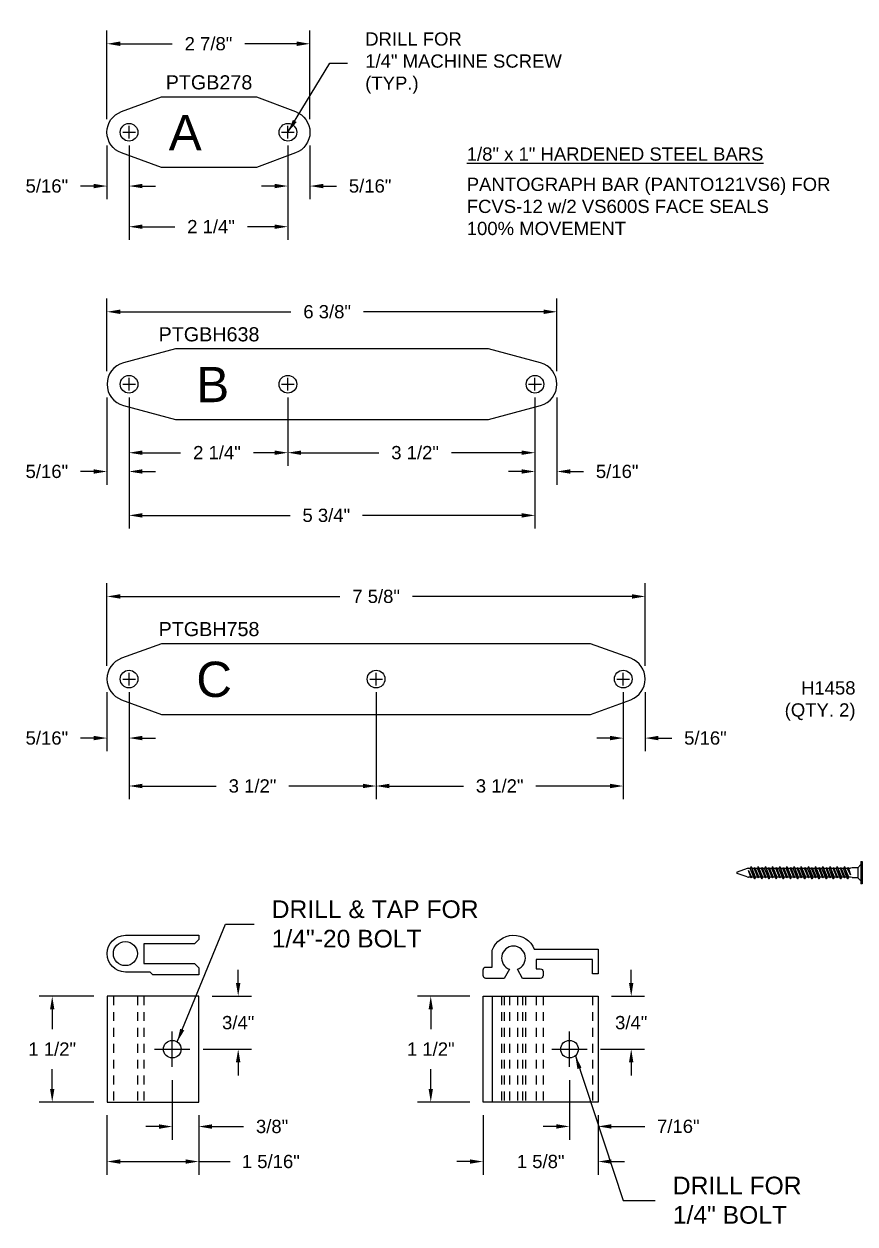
# Model space of a CAD drawing. Header units: inches. Extents: x 1.6 to 29.2, y -12.1 to 19.9.
# Drawn here: x 1.56 to 13.33, y 2.15 to 19.15 of the extents above; entities that cross this region are included whole.
import ezdxf

# ---------------------------------------------------------------- set-up
doc = ezdxf.new("R2010")
doc.units = ezdxf.units.IN
doc.header["$MEASUREMENT"] = 0
doc.linetypes.add('HIDDEN', pattern=[0.375, 0.25, -0.125])
for name, color, linetype in [('Anchors', 4, 'Continuous'), ('Conditions', 1, 'Continuous'), ('Dimensions', 3, 'Continuous'), ('Metals', 7, 'Continuous'), ('Text', 2, 'Continuous')]:
    doc.layers.add(name, color=color, linetype=linetype)
doc.styles.add('Arial', font='arial.ttf')
doc.dimstyles.new('Arial', dxfattribs={"dimtxt": 0.1875, "dimasz": 0.1875, "dimexe": 0.1875, "dimexo": 0.1875, "dimgap": 0.1875, "dimtad": 0, "dimtih": 1, "dimtoh": 1, "dimdec": 4, "dimzin": 0, "dimdsep": 46, "dimlunit": 4, "dimtxsty": 'Arial', "dimcen": 0.1875, "dimadec": 0, "dimazin": 0, "dimtfac": 1, "dimtdec": 4, "dimtofl": 0, "dimtmove": 0, "dimatfit": 3, "dimfxl": 0, "dimfrac": 2, "dimtolj": 1, "dimtzin": 0, "dimarcsym": 0})

# ---------------------------------------------------------------- blocks, each defined once
blk = doc.blocks.new('C')
blk.add_lwpolyline([(38.462, 44.18, 0.700208), (38.462, 44.767), (37.894, 44.973), (31.816, 44.973), (31.248, 44.767, 0.700208), (31.248, 44.18), (31.816, 43.973), (37.894, 43.973)], format="xyb", close=True)
for centre in [(31.355, 44.473), (34.855, 44.473), (38.356, 44.473)]:
    blk.add_circle(centre, 0.125)
at = {"layer": 'Conditions'}
for p, q in [((31.355, 44.383), (31.355, 44.563)), ((34.855, 44.383), (34.855, 44.563)), ((38.356, 44.383), (38.356, 44.563)), ((31.265, 44.473), (31.445, 44.473)), ((34.765, 44.473), (34.945, 44.473)), ((38.266, 44.473), (38.446, 44.473))]:
    blk.add_line(p, q, dxfattribs=at)
at = {"layer": 'Text', "insert": (32.308, 44.719), "char_height": 0.5, "attachment_point": 1, "style": 'Arial'}
blk.add_mtext('C', dxfattribs=at)
blk = doc.blocks.new('B')
blk.add_lwpolyline([(31.274, 47.741), (32.015, 47.542), (36.445, 47.542), (37.186, 47.741, 0.767327), (37.186, 48.343), (36.445, 48.542), (32.015, 48.542), (31.274, 48.343, 0.767327)], format="xyb", close=True)
for centre in [(31.355, 48.042), (33.605, 48.042), (37.106, 48.042)]:
    blk.add_circle(centre, 0.125)
at = {"layer": 'Conditions'}
for p, q in [((31.355, 47.952), (31.355, 48.132)), ((33.605, 47.952), (33.605, 48.132)), ((37.106, 47.952), (37.106, 48.132)), ((31.265, 48.042), (31.445, 48.042)), ((33.515, 48.042), (33.695, 48.042)), ((37.016, 48.042), (37.196, 48.042))]:
    blk.add_line(p, q, dxfattribs=at)
at = {"layer": 'Text', "insert": (32.308, 48.288), "char_height": 0.5, "attachment_point": 1, "style": 'Arial'}
blk.add_mtext('B', dxfattribs=at)
blk = doc.blocks.new('*D13')
at = {"layer": 'Defpoints', "color": 0}
for p in [(10.358, 11.041), (2.733, 9.872), (10.358, 9.872)]:
    blk.add_point(p, dxfattribs=at)
at = {"layer": 'Dimensions', "color": 0, "lineweight": -2}
for p, q in [((2.733, 10.059), (2.733, 11.229)), ((10.358, 10.059), (10.358, 11.229)), ((2.921, 11.041), (6.033, 11.041)), ((10.171, 11.041), (7.059, 11.041))]:
    blk.add_line(p, q, dxfattribs=at)
at = {"layer": 'Dimensions', "color": 0}
for points in [[(2.921, 11.073), (2.921, 11.01), (2.733, 11.041)], [(10.171, 11.073), (10.171, 11.01), (10.358, 11.041)]]:
    blk.add_solid(points, dxfattribs=at)
at = {"layer": 'Dimensions', "color": 0, "insert": (6.546, 11.041), "char_height": 0.1875, "attachment_point": 5, "style": 'Arial'}
blk.add_mtext('\\A1;7 5/8"', dxfattribs=at)
blk = doc.blocks.new('*D14')
at = {"layer": 'Defpoints', "color": 0}
for p in [(6.545, 9.872), (10.046, 9.872), (10.046, 8.356)]:
    blk.add_point(p, dxfattribs=at)
at = {"layer": 'Dimensions', "color": 0, "lineweight": -2}
for p, q in [((6.545, 9.684), (6.545, 8.169)), ((10.046, 9.684), (10.046, 8.169)), ((6.733, 8.356), (7.782, 8.356)), ((9.859, 8.356), (8.809, 8.356))]:
    blk.add_line(p, q, dxfattribs=at)
at = {"layer": 'Dimensions', "color": 0}
for points in [[(6.733, 8.388), (6.733, 8.325), (6.545, 8.356)], [(9.859, 8.388), (9.859, 8.325), (10.046, 8.356)]]:
    blk.add_solid(points, dxfattribs=at)
at = {"layer": 'Dimensions', "color": 0, "insert": (8.296, 8.356), "char_height": 0.1875, "attachment_point": 5, "style": 'Arial'}
blk.add_mtext('\\A1;3 1/2"', dxfattribs=at)
blk = doc.blocks.new('*D15')
at = {"layer": 'Defpoints', "color": 0}
for p in [(8.796, 14.047), (9.108, 14.047), (9.108, 12.811)]:
    blk.add_point(p, dxfattribs=at)
at = {"layer": 'Dimensions', "color": 0, "lineweight": -2}
for p, q in [((8.796, 13.859), (8.796, 12.623)), ((9.108, 13.859), (9.108, 12.623)), ((8.609, 12.811), (8.421, 12.811)), ((9.296, 12.811), (9.483, 12.811))]:
    blk.add_line(p, q, dxfattribs=at)
at = {"layer": 'Dimensions', "color": 0}
for points in [[(8.609, 12.842), (8.609, 12.78), (8.796, 12.811)], [(9.296, 12.842), (9.296, 12.78), (9.108, 12.811)]]:
    blk.add_solid(points, dxfattribs=at)
at = {"layer": 'Dimensions', "color": 0, "insert": (9.961, 12.811), "char_height": 0.1875, "attachment_point": 5, "style": 'Arial'}
blk.add_mtext('\\A1;5/16"', dxfattribs=at)
blk = doc.blocks.new('*D16')
at = {"layer": 'Defpoints', "color": 0}
for p in [(9.108, 15.073), (2.733, 14.047), (9.108, 14.047)]:
    blk.add_point(p, dxfattribs=at)
at = {"layer": 'Dimensions', "color": 0, "lineweight": -2}
for p, q in [((2.733, 14.234), (2.733, 15.261)), ((9.108, 14.234), (9.108, 15.261)), ((2.921, 15.073), (5.338, 15.073)), ((8.921, 15.073), (6.366, 15.073))]:
    blk.add_line(p, q, dxfattribs=at)
at = {"layer": 'Dimensions', "color": 0}
for points in [[(2.921, 15.104), (2.921, 15.042), (2.733, 15.073)], [(8.921, 15.104), (8.921, 15.042), (9.108, 15.073)]]:
    blk.add_solid(points, dxfattribs=at)
at = {"layer": 'Dimensions', "color": 0, "insert": (5.852, 15.073), "char_height": 0.1875, "attachment_point": 5, "style": 'Arial'}
blk.add_mtext('\\A1;6 3/8"', dxfattribs=at)
blk = doc.blocks.new('*D17')
at = {"layer": 'Defpoints', "color": 0}
for p in [(2.733, 9.872), (3.045, 9.872), (2.733, 9.035)]:
    blk.add_point(p, dxfattribs=at)
at = {"layer": 'Dimensions', "color": 0, "lineweight": -2}
for p, q in [((2.733, 9.684), (2.733, 8.848)), ((3.045, 9.684), (3.045, 8.848)), ((2.546, 9.035), (2.358, 9.035)), ((3.233, 9.035), (3.42, 9.035))]:
    blk.add_line(p, q, dxfattribs=at)
at = {"layer": 'Dimensions', "color": 0}
for points in [[(2.546, 9.067), (2.546, 9.004), (2.733, 9.035)], [(3.233, 9.067), (3.233, 9.004), (3.045, 9.035)]]:
    blk.add_solid(points, dxfattribs=at)
at = {"layer": 'Dimensions', "color": 0, "insert": (1.881, 9.035), "char_height": 0.1875, "attachment_point": 5, "style": 'Arial'}
blk.add_mtext('\\A1;5/16"', dxfattribs=at)
blk = doc.blocks.new('*D18')
at = {"layer": 'Defpoints', "color": 0}
for p in [(2.733, 14.047), (3.045, 14.047), (2.733, 12.811)]:
    blk.add_point(p, dxfattribs=at)
at = {"layer": 'Dimensions', "color": 0, "lineweight": -2}
for p, q in [((2.733, 13.859), (2.733, 12.623)), ((3.045, 13.859), (3.045, 12.623)), ((2.546, 12.811), (2.358, 12.811)), ((3.233, 12.811), (3.42, 12.811))]:
    blk.add_line(p, q, dxfattribs=at)
at = {"layer": 'Dimensions', "color": 0}
for points in [[(2.546, 12.842), (2.546, 12.78), (2.733, 12.811)], [(3.233, 12.842), (3.233, 12.78), (3.045, 12.811)]]:
    blk.add_solid(points, dxfattribs=at)
at = {"layer": 'Dimensions', "color": 0, "insert": (1.881, 12.811), "char_height": 0.1875, "attachment_point": 5, "style": 'Arial'}
blk.add_mtext('\\A1;5/16"', dxfattribs=at)
blk = doc.blocks.new('*D19')
at = {"layer": 'Defpoints', "color": 0}
for p in [(3.045, 9.872), (6.545, 9.872), (6.545, 8.356)]:
    blk.add_point(p, dxfattribs=at)
at = {"layer": 'Dimensions', "color": 0, "lineweight": -2}
for p, q in [((3.045, 9.684), (3.045, 8.169)), ((6.545, 9.684), (6.545, 8.169)), ((3.233, 8.356), (4.282, 8.356)), ((6.358, 8.356), (5.309, 8.356))]:
    blk.add_line(p, q, dxfattribs=at)
at = {"layer": 'Dimensions', "color": 0}
for points in [[(3.233, 8.388), (3.233, 8.325), (3.045, 8.356)], [(6.358, 8.388), (6.358, 8.325), (6.545, 8.356)]]:
    blk.add_solid(points, dxfattribs=at)
at = {"layer": 'Dimensions', "color": 0, "insert": (4.795, 8.356), "char_height": 0.1875, "attachment_point": 5, "style": 'Arial'}
blk.add_mtext('\\A1;3 1/2"', dxfattribs=at)
blk = doc.blocks.new('*D20')
at = {"layer": 'Defpoints', "color": 0}
for p in [(5.295, 14.047), (8.796, 14.047), (8.796, 13.077)]:
    blk.add_point(p, dxfattribs=at)
at = {"layer": 'Dimensions', "color": 0, "lineweight": -2}
for p, q in [((5.295, 13.859), (5.295, 12.89)), ((8.796, 13.859), (8.796, 12.89)), ((5.483, 13.077), (6.584, 13.077)), ((8.609, 13.077), (7.612, 13.077))]:
    blk.add_line(p, q, dxfattribs=at)
at = {"layer": 'Dimensions', "color": 0}
for points in [[(5.483, 13.108), (5.483, 13.046), (5.295, 13.077)], [(8.609, 13.108), (8.609, 13.046), (8.796, 13.077)]]:
    blk.add_solid(points, dxfattribs=at)
at = {"layer": 'Dimensions', "color": 0, "insert": (7.098, 13.077), "char_height": 0.1875, "attachment_point": 5, "style": 'Arial'}
blk.add_mtext('\\A1;3 1/2"', dxfattribs=at)
blk = doc.blocks.new('*D21')
at = {"layer": 'Defpoints', "color": 0}
for p in [(3.045, 14.047), (8.796, 14.047), (8.796, 12.189)]:
    blk.add_point(p, dxfattribs=at)
at = {"layer": 'Dimensions', "color": 0, "lineweight": -2}
for p, q in [((3.045, 13.859), (3.045, 12.002)), ((8.796, 13.859), (8.796, 12.002)), ((3.233, 12.189), (5.327, 12.189)), ((8.609, 12.189), (6.354, 12.189))]:
    blk.add_line(p, q, dxfattribs=at)
at = {"layer": 'Dimensions', "color": 0}
for points in [[(3.233, 12.221), (3.233, 12.158), (3.045, 12.189)], [(8.609, 12.221), (8.609, 12.158), (8.796, 12.189)]]:
    blk.add_solid(points, dxfattribs=at)
at = {"layer": 'Dimensions', "color": 0, "insert": (5.84, 12.189), "char_height": 0.1875, "attachment_point": 5, "style": 'Arial'}
blk.add_mtext('\\A1;5 3/4"', dxfattribs=at)
blk = doc.blocks.new('*D22')
at = {"layer": 'Defpoints', "color": 0}
for p in [(3.045, 14.047), (5.295, 14.047), (5.295, 13.077)]:
    blk.add_point(p, dxfattribs=at)
at = {"layer": 'Dimensions', "color": 0, "lineweight": -2}
for p, q in [((3.045, 13.859), (3.045, 12.89)), ((5.295, 13.859), (5.295, 12.89)), ((3.233, 13.077), (3.776, 13.077)), ((5.108, 13.077), (4.807, 13.077))]:
    blk.add_line(p, q, dxfattribs=at)
at = {"layer": 'Dimensions', "color": 0}
for points in [[(3.233, 13.108), (3.233, 13.046), (3.045, 13.077)], [(5.108, 13.108), (5.108, 13.046), (5.295, 13.077)]]:
    blk.add_solid(points, dxfattribs=at)
at = {"layer": 'Dimensions', "color": 0, "insert": (4.291, 13.077), "char_height": 0.1875, "attachment_point": 5, "style": 'Arial'}
blk.add_mtext('\\A1;2 1/4"', dxfattribs=at)
blk = doc.blocks.new('*D23')
at = {"layer": 'Defpoints', "color": 0}
for p in [(2.733, 17.616), (3.045, 17.616), (2.733, 16.854)]:
    blk.add_point(p, dxfattribs=at)
at = {"layer": 'Dimensions', "color": 0, "lineweight": -2}
for p, q in [((2.733, 17.428), (2.733, 16.666)), ((3.045, 17.428), (3.045, 16.666)), ((2.546, 16.854), (2.358, 16.854)), ((3.233, 16.854), (3.42, 16.854))]:
    blk.add_line(p, q, dxfattribs=at)
at = {"layer": 'Dimensions', "color": 0}
for points in [[(2.546, 16.885), (2.546, 16.823), (2.733, 16.854)], [(3.233, 16.885), (3.233, 16.823), (3.045, 16.854)]]:
    blk.add_solid(points, dxfattribs=at)
at = {"layer": 'Dimensions', "color": 0, "insert": (1.881, 16.854), "char_height": 0.1875, "attachment_point": 5, "style": 'Arial'}
blk.add_mtext('\\A1;5/16"', dxfattribs=at)
blk = doc.blocks.new('A')
blk.add_lwpolyline([(2.358, 0.293, -0.700208), (2.358, -0.293), (1.805, -0.5), (0.462, -0.5), (-0.107, -0.293, -0.700208), (-0.107, 0.293), (0.462, 0.5), (1.805, 0.5)], format="xyb", close=True)
for centre in [(0, 0), (2.251, 0)]:
    blk.add_circle(centre, 0.125)
at = {"layer": 'Conditions'}
for p, q in [((-0.09, 0), (0.09, 0)), ((0, -0.09), (0, 0.09)), ((2.251, -0.09), (2.251, 0.09)), ((2.161, 0), (2.341, 0))]:
    blk.add_line(p, q, dxfattribs=at)
at = {"layer": 'Text', "insert": (0.563, 0.246), "char_height": 0.5, "attachment_point": 1, "style": 'Arial'}
blk.add_mtext('A', dxfattribs=at)
blk = doc.blocks.new('*D24')
at = {"layer": 'Defpoints', "color": 0}
for p in [(5.296, 17.616), (5.608, 17.616), (5.608, 16.854)]:
    blk.add_point(p, dxfattribs=at)
at = {"layer": 'Dimensions', "color": 0, "lineweight": -2}
for p, q in [((5.296, 17.428), (5.296, 16.666)), ((5.608, 17.428), (5.608, 16.666)), ((5.109, 16.854), (4.921, 16.854)), ((5.796, 16.854), (5.983, 16.854))]:
    blk.add_line(p, q, dxfattribs=at)
at = {"layer": 'Dimensions', "color": 0}
for points in [[(5.109, 16.885), (5.109, 16.823), (5.296, 16.854)], [(5.796, 16.885), (5.796, 16.823), (5.608, 16.854)]]:
    blk.add_solid(points, dxfattribs=at)
at = {"layer": 'Dimensions', "color": 0, "insert": (6.461, 16.854), "char_height": 0.1875, "attachment_point": 5, "style": 'Arial'}
blk.add_mtext('\\A1;5/16"', dxfattribs=at)
blk = doc.blocks.new('*D25')
at = {"layer": 'Defpoints', "color": 0}
for p in [(5.608, 18.869), (2.733, 17.616), (5.608, 17.616)]:
    blk.add_point(p, dxfattribs=at)
at = {"layer": 'Dimensions', "color": 0, "lineweight": -2}
for p, q in [((2.733, 17.803), (2.733, 19.057)), ((5.608, 17.803), (5.608, 19.057)), ((2.921, 18.869), (3.655, 18.869)), ((5.421, 18.869), (4.686, 18.869))]:
    blk.add_line(p, q, dxfattribs=at)
at = {"layer": 'Dimensions', "color": 0}
for points in [[(2.921, 18.901), (2.921, 18.838), (2.733, 18.869)], [(5.421, 18.901), (5.421, 18.838), (5.608, 18.869)]]:
    blk.add_solid(points, dxfattribs=at)
at = {"layer": 'Dimensions', "color": 0, "insert": (4.171, 18.869), "char_height": 0.1875, "attachment_point": 5, "style": 'Arial'}
blk.add_mtext('\\A1;2 7/8"', dxfattribs=at)
blk = doc.blocks.new('*D26')
at = {"layer": 'Defpoints', "color": 0}
for p in [(3.045, 17.616), (5.296, 17.616), (5.296, 16.278)]:
    blk.add_point(p, dxfattribs=at)
at = {"layer": 'Dimensions', "color": 0, "lineweight": -2}
for p, q in [((3.045, 17.428), (3.045, 16.09)), ((5.296, 17.428), (5.296, 16.09)), ((3.233, 16.278), (3.692, 16.278)), ((5.109, 16.278), (4.723, 16.278))]:
    blk.add_line(p, q, dxfattribs=at)
at = {"layer": 'Dimensions', "color": 0}
for points in [[(3.233, 16.309), (3.233, 16.247), (3.045, 16.278)], [(5.109, 16.309), (5.109, 16.247), (5.296, 16.278)]]:
    blk.add_solid(points, dxfattribs=at)
at = {"layer": 'Dimensions', "color": 0, "insert": (4.207, 16.278), "char_height": 0.1875, "attachment_point": 5, "style": 'Arial'}
blk.add_mtext('\\A1;2 1/4"', dxfattribs=at)
blk = doc.blocks.new('*D27')
at = {"layer": 'Defpoints', "color": 0}
for p in [(10.046, 9.872), (10.358, 9.872), (10.358, 9.035)]:
    blk.add_point(p, dxfattribs=at)
at = {"layer": 'Dimensions', "color": 0, "lineweight": -2}
for p, q in [((10.046, 9.684), (10.046, 8.848)), ((10.358, 9.684), (10.358, 8.848)), ((9.859, 9.035), (9.671, 9.035)), ((10.546, 9.035), (10.733, 9.035))]:
    blk.add_line(p, q, dxfattribs=at)
at = {"layer": 'Dimensions', "color": 0}
for points in [[(9.859, 9.067), (9.859, 9.004), (10.046, 9.035)], [(10.546, 9.067), (10.546, 9.004), (10.358, 9.035)]]:
    blk.add_solid(points, dxfattribs=at)
at = {"layer": 'Dimensions', "color": 0, "insert": (11.211, 9.035), "char_height": 0.1875, "attachment_point": 5, "style": 'Arial'}
blk.add_mtext('\\A1;5/16"', dxfattribs=at)
blk = doc.blocks.new('TH316134 BEYOND')
for p, q in [((-0.157, 0.019), (0.157, 0.019)), ((-0.157, 0), (-0.157, 0.019)), ((-0.157, 0), (0.157, 0)), ((-0.135, 0.029), (-0.134, 0.046)), ((-0.115, 0), (-0.07, -0.045)), ((-0.065, 0.019), (-0.065, 0.046)), ((0.064, 0.019), (0.064, 0.046)), ((0.115, 0), (0.07, -0.045)), ((0.135, 0.029), (0.134, 0.046)), ((0.157, 0.019), (0.157, 0)), ((-0.074, -0.184), (0.032, -0.147)), ((-0.07, -0.045), (0.07, -0.045)), ((-0.07, -0.045), (-0.07, -0.112)), ((-0.069, -0.122), (-0.063, -0.148)), ((0.032, -0.147), (-0.062, -0.19)), ((-0.062, -0.177), (0.032, -0.147)), ((-0.062, -0.157), (-0.062, -0.177)), ((0.062, -0.157), (0.062, -0.171)), ((0.069, -0.122), (0.063, -0.148)), ((0.07, -0.045), (0.07, -0.112)), ((-0.086, -0.234), (0.086, -0.184)), ((-0.086, -0.234), (-0.062, -0.221)), ((-0.086, -0.234), (-0.062, -0.247)), ((-0.086, -0.336), (0.086, -0.285)), ((-0.086, -0.336), (-0.062, -0.323)), ((-0.086, -0.336), (-0.062, -0.349)), ((-0.074, -0.184), (-0.062, -0.177)), ((-0.074, -0.184), (-0.062, -0.19)), ((-0.074, -0.285), (0.074, -0.234)), ((-0.074, -0.285), (-0.062, -0.279)), ((-0.074, -0.285), (-0.062, -0.291)), ((-0.074, -0.387), (0.074, -0.336)), ((0.062, -0.171), (-0.062, -0.221)), ((-0.062, -0.19), (-0.062, -0.221)), ((0.062, -0.197), (-0.062, -0.247)), ((-0.062, -0.279), (0.062, -0.228)), ((0.062, -0.241), (-0.062, -0.291)), ((-0.062, -0.247), (-0.062, -0.279)), ((0.062, -0.272), (-0.062, -0.323)), ((-0.062, -0.291), (-0.062, -0.323)), ((0.062, -0.298), (-0.062, -0.349)), ((-0.062, -0.381), (0.062, -0.33)), ((0.086, -0.184), (0.062, -0.171)), ((0.086, -0.184), (0.062, -0.197)), ((0.062, -0.197), (0.062, -0.228)), ((0.074, -0.234), (0.062, -0.228)), ((0.074, -0.234), (0.062, -0.241)), ((0.062, -0.241), (0.062, -0.272)), ((0.086, -0.285), (0.062, -0.272)), ((0.086, -0.285), (0.062, -0.298)), ((0.062, -0.298), (0.062, -0.33)), ((0.074, -0.336), (0.062, -0.33)), ((0.074, -0.336), (0.062, -0.342)), ((-0.086, -0.437), (0.086, -0.387)), ((-0.086, -0.437), (-0.062, -0.425)), ((-0.086, -0.437), (-0.062, -0.45)), ((-0.086, -0.539), (0.086, -0.488)), ((-0.074, -0.387), (-0.062, -0.381)), ((-0.074, -0.387), (-0.062, -0.393)), ((-0.074, -0.488), (0.074, -0.437)), ((-0.074, -0.488), (-0.062, -0.482)), ((-0.074, -0.488), (-0.062, -0.494)), ((0.062, -0.342), (-0.062, -0.393)), ((-0.062, -0.349), (-0.062, -0.381)), ((0.062, -0.374), (-0.062, -0.425)), ((-0.062, -0.393), (-0.062, -0.425)), ((0.062, -0.4), (-0.062, -0.45)), ((-0.062, -0.482), (0.062, -0.431)), ((0.062, -0.444), (-0.062, -0.494)), ((-0.062, -0.45), (-0.062, -0.482)), ((0.062, -0.475), (-0.062, -0.526)), ((-0.062, -0.494), (-0.062, -0.526)), ((0.062, -0.501), (-0.062, -0.552)), ((0.062, -0.342), (0.062, -0.374)), ((0.086, -0.387), (0.062, -0.374)), ((0.086, -0.387), (0.062, -0.4)), ((0.062, -0.4), (0.062, -0.431)), ((0.074, -0.437), (0.062, -0.431)), ((0.074, -0.437), (0.062, -0.444)), ((0.062, -0.444), (0.062, -0.475)), ((0.086, -0.488), (0.062, -0.475)), ((0.086, -0.488), (0.062, -0.501)), ((0.062, -0.501), (0.062, -0.533)), ((-0.086, -0.539), (-0.062, -0.526)), ((-0.086, -0.539), (-0.062, -0.552)), ((-0.086, -0.641), (0.086, -0.59)), ((-0.086, -0.641), (-0.062, -0.628)), ((-0.086, -0.641), (-0.062, -0.654)), ((-0.074, -0.59), (0.074, -0.539)), ((-0.074, -0.59), (-0.062, -0.584)), ((-0.074, -0.59), (-0.062, -0.596)), ((-0.074, -0.691), (0.074, -0.641)), ((-0.062, -0.584), (0.062, -0.533)), ((0.062, -0.545), (-0.062, -0.596)), ((-0.062, -0.552), (-0.062, -0.584)), ((0.062, -0.577), (-0.062, -0.628)), ((-0.062, -0.596), (-0.062, -0.628)), ((0.062, -0.603), (-0.062, -0.654)), ((-0.062, -0.685), (0.062, -0.634)), ((0.062, -0.647), (-0.062, -0.698)), ((-0.062, -0.654), (-0.062, -0.685)), ((0.062, -0.678), (-0.062, -0.729)), ((0.074, -0.539), (0.062, -0.533)), ((0.074, -0.539), (0.062, -0.545)), ((0.062, -0.545), (0.062, -0.577)), ((0.086, -0.59), (0.062, -0.577)), ((0.086, -0.59), (0.062, -0.603)), ((0.062, -0.603), (0.062, -0.634)), ((0.074, -0.641), (0.062, -0.634)), ((0.074, -0.641), (0.062, -0.647)), ((0.062, -0.647), (0.062, -0.678)), ((0.086, -0.691), (0.062, -0.678)), ((-0.086, -0.742), (0.086, -0.691)), ((-0.086, -0.742), (-0.062, -0.729)), ((-0.086, -0.742), (-0.062, -0.755)), ((-0.086, -0.844), (0.086, -0.793)), ((-0.086, -0.844), (-0.062, -0.831)), ((-0.086, -0.844), (-0.062, -0.857)), ((-0.074, -0.691), (-0.062, -0.685)), ((-0.074, -0.691), (-0.062, -0.698)), ((-0.074, -0.793), (0.074, -0.742)), ((-0.074, -0.793), (-0.062, -0.787)), ((-0.074, -0.793), (-0.062, -0.799)), ((-0.074, -0.895), (0.074, -0.844)), ((-0.062, -0.698), (-0.062, -0.729)), ((0.062, -0.704), (-0.062, -0.755)), ((-0.062, -0.787), (0.062, -0.736)), ((0.062, -0.748), (-0.062, -0.799)), ((-0.062, -0.755), (-0.062, -0.787)), ((0.062, -0.78), (-0.062, -0.831)), ((-0.062, -0.799), (-0.062, -0.831)), ((0.062, -0.806), (-0.062, -0.857)), ((-0.062, -0.888), (0.062, -0.838)), ((0.086, -0.691), (0.062, -0.704)), ((0.062, -0.704), (0.062, -0.736)), ((0.074, -0.742), (0.062, -0.736)), ((0.074, -0.742), (0.062, -0.748)), ((0.062, -0.748), (0.062, -0.78)), ((0.086, -0.793), (0.062, -0.78)), ((0.086, -0.793), (0.062, -0.806)), ((0.062, -0.806), (0.062, -0.838)), ((0.074, -0.844), (0.062, -0.838)), ((0.074, -0.844), (0.062, -0.85)), ((-0.086, -0.945), (0.086, -0.895)), ((-0.086, -0.945), (-0.062, -0.932)), ((-0.086, -0.945), (-0.062, -0.958)), ((-0.086, -1.047), (0.086, -0.996)), ((-0.074, -0.895), (-0.062, -0.888)), ((-0.074, -0.895), (-0.062, -0.901)), ((-0.074, -0.996), (0.074, -0.945)), ((-0.074, -0.996), (-0.062, -0.99)), ((-0.074, -0.996), (-0.062, -1.002)), ((0.062, -0.85), (-0.062, -0.901)), ((-0.062, -0.857), (-0.062, -0.888)), ((0.062, -0.882), (-0.062, -0.932)), ((-0.062, -0.901), (-0.062, -0.932)), ((0.062, -0.907), (-0.062, -0.958)), ((-0.062, -0.99), (0.062, -0.939)), ((0.062, -0.951), (-0.062, -1.002)), ((-0.062, -0.958), (-0.062, -0.99)), ((0.062, -0.983), (-0.062, -1.034)), ((-0.062, -1.002), (-0.062, -1.034)), ((0.062, -1.009), (-0.062, -1.06)), ((0.062, -0.85), (0.062, -0.882)), ((0.086, -0.895), (0.062, -0.882)), ((0.086, -0.895), (0.062, -0.907)), ((0.062, -0.907), (0.062, -0.939)), ((0.074, -0.945), (0.062, -0.939)), ((0.074, -0.945), (0.062, -0.951)), ((0.062, -0.951), (0.062, -0.983)), ((0.086, -0.996), (0.062, -0.983)), ((0.086, -0.996), (0.062, -1.009)), ((0.062, -1.009), (0.062, -1.041)), ((-0.086, -1.047), (-0.062, -1.034)), ((-0.086, -1.047), (-0.062, -1.06)), ((-0.086, -1.148), (0.086, -1.098)), ((-0.086, -1.148), (-0.062, -1.136)), ((-0.086, -1.148), (-0.062, -1.161)), ((-0.074, -1.098), (0.074, -1.047)), ((-0.074, -1.098), (-0.062, -1.091)), ((-0.074, -1.098), (-0.062, -1.104)), ((-0.074, -1.199), (0.074, -1.148)), ((-0.062, -1.091), (0.062, -1.041)), ((0.062, -1.053), (-0.062, -1.104)), ((-0.062, -1.06), (-0.062, -1.091)), ((0.062, -1.085), (-0.062, -1.136)), ((-0.062, -1.104), (-0.062, -1.136)), ((0.062, -1.111), (-0.062, -1.161)), ((-0.062, -1.193), (0.062, -1.142)), ((0.062, -1.155), (-0.062, -1.205)), ((-0.062, -1.161), (-0.062, -1.193)), ((0.062, -1.186), (-0.062, -1.237)), ((0.074, -1.047), (0.062, -1.041)), ((0.074, -1.047), (0.062, -1.053)), ((0.062, -1.053), (0.062, -1.085)), ((0.086, -1.098), (0.062, -1.085)), ((0.086, -1.098), (0.062, -1.111)), ((0.062, -1.111), (0.062, -1.142)), ((0.074, -1.148), (0.062, -1.142)), ((0.074, -1.148), (0.062, -1.155)), ((0.062, -1.155), (0.062, -1.186)), ((0.086, -1.199), (0.062, -1.186)), ((-0.086, -1.25), (0.086, -1.199)), ((-0.086, -1.25), (-0.062, -1.237)), ((-0.086, -1.25), (-0.062, -1.263)), ((-0.086, -1.352), (0.086, -1.301)), ((-0.086, -1.352), (-0.062, -1.339)), ((-0.086, -1.352), (-0.062, -1.364)), ((-0.074, -1.199), (-0.062, -1.193)), ((-0.074, -1.199), (-0.062, -1.205)), ((-0.074, -1.301), (0.074, -1.25)), ((-0.074, -1.301), (-0.062, -1.295)), ((-0.074, -1.301), (-0.062, -1.307)), ((-0.074, -1.402), (0.074, -1.352)), ((-0.062, -1.205), (-0.062, -1.237)), ((0.062, -1.212), (-0.062, -1.263)), ((-0.062, -1.295), (0.062, -1.244)), ((0.062, -1.256), (-0.062, -1.307)), ((-0.062, -1.263), (-0.062, -1.295)), ((0.062, -1.288), (-0.062, -1.339)), ((-0.062, -1.307), (-0.062, -1.339)), ((0.062, -1.314), (-0.062, -1.364)), ((-0.062, -1.396), (0.062, -1.345)), ((0.062, -1.358), (-0.062, -1.409)), ((0.086, -1.199), (0.062, -1.212)), ((0.062, -1.212), (0.062, -1.244)), ((0.074, -1.25), (0.062, -1.244)), ((0.074, -1.25), (0.062, -1.256)), ((0.062, -1.256), (0.062, -1.288)), ((0.086, -1.301), (0.062, -1.288)), ((0.086, -1.301), (0.062, -1.314)), ((0.062, -1.314), (0.062, -1.345)), ((0.074, -1.352), (0.062, -1.345)), ((0.074, -1.352), (0.062, -1.358)), ((0.062, -1.358), (0.062, -1.389)), ((-0.086, -1.453), (0.086, -1.402)), ((-0.086, -1.453), (-0.062, -1.44)), ((-0.086, -1.453), (-0.062, -1.466)), ((-0.086, -1.555), (0.086, -1.504)), ((-0.074, -1.402), (-0.062, -1.396)), ((-0.074, -1.402), (-0.062, -1.409)), ((-0.074, -1.504), (0.074, -1.453)), ((-0.074, -1.504), (-0.062, -1.498)), ((-0.074, -1.504), (-0.062, -1.51)), ((-0.062, -1.364), (-0.062, -1.396)), ((0.062, -1.389), (-0.062, -1.44)), ((-0.062, -1.409), (-0.062, -1.44)), ((0.062, -1.415), (-0.062, -1.466)), ((-0.062, -1.498), (0.062, -1.447)), ((0.062, -1.459), (-0.062, -1.51)), ((-0.062, -1.466), (-0.062, -1.498)), ((0.062, -1.491), (-0.062, -1.542)), ((-0.062, -1.51), (-0.062, -1.542)), ((0.062, -1.517), (-0.062, -1.568)), ((0.086, -1.402), (0.062, -1.389)), ((0.086, -1.402), (0.062, -1.415)), ((0.062, -1.415), (0.062, -1.447)), ((0.074, -1.453), (0.062, -1.447)), ((0.074, -1.453), (0.062, -1.459)), ((0.062, -1.459), (0.062, -1.491)), ((0.086, -1.504), (0.062, -1.491)), ((0.086, -1.504), (0.062, -1.517)), ((0.062, -1.517), (0.062, -1.549)), ((-0.086, -1.555), (-0.062, -1.542)), ((-0.086, -1.555), (-0.062, -1.568)), ((-0.062, -1.568), (-0.062, -1.593)), ((-0.06, -1.609), (-0.01, -1.752)), ((-0.034, -1.592), (0.062, -1.549)), ((-0.034, -1.592), (0.074, -1.555)), ((0.062, -1.561), (-0.034, -1.592)), ((0.06, -1.609), (0.01, -1.752)), ((0.074, -1.555), (0.062, -1.549)), ((0.074, -1.555), (0.062, -1.561)), ((0.062, -1.561), (0.062, -1.593))]:
    blk.add_line(p, q)
for centre, radius, start, end in [((-0.146, 0.03), 0.0112, 270, 355), ((0.146, 0.03), 0.0112, 185, 270), ((-0.023, -0.112), 0.0465, 180, 191.9357), ((-0.109, -0.157), 0.0465, 0, 11.9357), ((0.109, -0.157), 0.0465, 168.0643, 180), ((0.023, -0.112), 0.0465, 348.0643, 0), ((-0.016, -1.593), 0.0465, 180, 199.3058), ((0.016, -1.593), 0.0465, 340.6942, 0), ((0, -1.747), 0.0106, 204.1001, 335.8999)]:
    blk.add_arc(centre, radius, start, end)
blk = doc.blocks.new('pantograph - profile')
at = {"layer": 'Anchors', "rotation": 270}
blk.add_blockref('TH316134 BEYOND', (3.052, 21.971), dxfattribs=at)
blk = doc.blocks.new('*D46')
at = {"layer": 'Defpoints', "color": 0}
for p in [(9.286, 4.379), (9.692, 3.879), (9.692, 3.535)]:
    blk.add_point(p, dxfattribs=at)
at = {"layer": 'Dimensions', "color": 0, "lineweight": -2}
for p, q in [((9.286, 4.192), (9.286, 3.347)), ((9.692, 3.692), (9.692, 3.347)), ((9.098, 3.535), (8.911, 3.535)), ((9.879, 3.535), (10.351, 3.535))]:
    blk.add_line(p, q, dxfattribs=at)
at = {"layer": 'Dimensions', "color": 0}
for points in [[(9.098, 3.566), (9.098, 3.503), (9.286, 3.535)], [(9.879, 3.566), (9.879, 3.503), (9.692, 3.535)]]:
    blk.add_solid(points, dxfattribs=at)
at = {"layer": 'Dimensions', "color": 0, "insert": (10.827, 3.535), "char_height": 0.1875, "attachment_point": 5, "style": 'Arial'}
blk.add_mtext('\\A1;7/16"', dxfattribs=at)
blk = doc.blocks.new('*D47')
at = {"layer": 'Defpoints', "color": 0}
for p in [(9.692, 5.379), (10.16, 5.379), (9.536, 4.629)]:
    blk.add_point(p, dxfattribs=at)
at = {"layer": 'Dimensions', "color": 0, "lineweight": -2}
for p, q in [((10.16, 5.567), (10.16, 5.754)), ((9.879, 5.379), (10.347, 5.379)), ((9.723, 4.629), (10.347, 4.629)), ((10.16, 4.442), (10.16, 4.254))]:
    blk.add_line(p, q, dxfattribs=at)
at = {"layer": 'Dimensions', "color": 0}
for points in [[(10.128, 5.567), (10.191, 5.567), (10.16, 5.379)], [(10.128, 4.442), (10.191, 4.442), (10.16, 4.629)]]:
    blk.add_solid(points, dxfattribs=at)
at = {"layer": 'Dimensions', "color": 0, "insert": (10.16, 5.004), "char_height": 0.1875, "attachment_point": 5, "style": 'Arial'}
blk.add_mtext('\\A1;3/4"', dxfattribs=at)
blk = doc.blocks.new('*D48')
at = {"layer": 'Defpoints', "color": 0}
for p in [(3.658, 4.379), (4.033, 3.879), (4.033, 3.533)]:
    blk.add_point(p, dxfattribs=at)
at = {"layer": 'Dimensions', "color": 0, "lineweight": -2}
for p, q in [((3.658, 4.192), (3.658, 3.345)), ((4.033, 3.692), (4.033, 3.345)), ((3.471, 3.533), (3.283, 3.533)), ((4.221, 3.533), (4.668, 3.533))]:
    blk.add_line(p, q, dxfattribs=at)
at = {"layer": 'Dimensions', "color": 0}
for points in [[(3.471, 3.564), (3.471, 3.501), (3.658, 3.533)], [(4.221, 3.564), (4.221, 3.501), (4.033, 3.533)]]:
    blk.add_solid(points, dxfattribs=at)
at = {"layer": 'Dimensions', "color": 0, "insert": (5.072, 3.533), "char_height": 0.1875, "attachment_point": 5, "style": 'Arial'}
blk.add_mtext('\\A1;3/8"', dxfattribs=at)
blk = doc.blocks.new('*D49')
at = {"layer": 'Defpoints', "color": 0}
for p in [(4.033, 5.379), (4.592, 5.379), (3.908, 4.629)]:
    blk.add_point(p, dxfattribs=at)
at = {"layer": 'Dimensions', "color": 0, "lineweight": -2}
for p, q in [((4.592, 5.567), (4.592, 5.754)), ((4.221, 5.379), (4.779, 5.379)), ((4.096, 4.629), (4.779, 4.629)), ((4.592, 4.442), (4.592, 4.254))]:
    blk.add_line(p, q, dxfattribs=at)
at = {"layer": 'Dimensions', "color": 0}
for points in [[(4.56, 5.567), (4.623, 5.567), (4.592, 5.379)], [(4.56, 4.442), (4.623, 4.442), (4.592, 4.629)]]:
    blk.add_solid(points, dxfattribs=at)
at = {"layer": 'Dimensions', "color": 0, "insert": (4.592, 5.004), "char_height": 0.1875, "attachment_point": 5, "style": 'Arial'}
blk.add_mtext('\\A1;3/4"', dxfattribs=at)
blk = doc.blocks.new('*D44')
at = {"layer": 'Defpoints', "color": 0}
for p in [(8.062, 5.379), (7.32, 3.879), (8.062, 3.879)]:
    blk.add_point(p, dxfattribs=at)
at = {"layer": 'Dimensions', "color": 0, "lineweight": -2}
for p, q in [((7.874, 5.379), (7.133, 5.379)), ((7.32, 5.192), (7.32, 4.913)), ((7.32, 4.067), (7.32, 4.345)), ((7.874, 3.879), (7.133, 3.879))]:
    blk.add_line(p, q, dxfattribs=at)
at = {"layer": 'Dimensions', "color": 0}
for points in [[(7.289, 5.192), (7.351, 5.192), (7.32, 5.379)], [(7.289, 4.067), (7.351, 4.067), (7.32, 3.879)]]:
    blk.add_solid(points, dxfattribs=at)
at = {"layer": 'Dimensions', "color": 0, "insert": (7.32, 4.629), "char_height": 0.1875, "attachment_point": 5, "style": 'Arial'}
blk.add_mtext('\\A1;1 1/2"', dxfattribs=at)
blk = doc.blocks.new('*D50')
at = {"layer": 'Defpoints', "color": 0}
for p in [(8.062, 3.879), (9.692, 3.879), (8.062, 3.037)]:
    blk.add_point(p, dxfattribs=at)
at = {"layer": 'Dimensions', "color": 0, "lineweight": -2}
for p, q in [((8.062, 3.692), (8.062, 2.85)), ((9.692, 3.692), (9.692, 2.85)), ((7.874, 3.037), (7.687, 3.037)), ((9.879, 3.037), (10.067, 3.037))]:
    blk.add_line(p, q, dxfattribs=at)
at = {"layer": 'Dimensions', "color": 0}
for points in [[(7.874, 3.068), (7.874, 3.006), (8.062, 3.037)], [(9.879, 3.068), (9.879, 3.006), (9.692, 3.037)]]:
    blk.add_solid(points, dxfattribs=at)
at = {"layer": 'Dimensions', "color": 0, "insert": (8.877, 3.037), "char_height": 0.1875, "attachment_point": 5, "style": 'Arial'}
blk.add_mtext('\\A1;1 5/8"', dxfattribs=at)
blk = doc.blocks.new('*D51')
at = {"layer": 'Defpoints', "color": 0}
for p in [(2.733, 3.879), (4.033, 3.879), (2.733, 3.037)]:
    blk.add_point(p, dxfattribs=at)
at = {"layer": 'Dimensions', "color": 0, "lineweight": -2}
for p, q in [((2.733, 3.692), (2.733, 2.85)), ((4.033, 3.692), (4.033, 2.85)), ((2.921, 3.037), (3.846, 3.037)), ((4.033, 3.037), (4.476, 3.037))]:
    blk.add_line(p, q, dxfattribs=at)
at = {"layer": 'Dimensions', "color": 0}
for points in [[(2.921, 3.068), (2.921, 3.006), (2.733, 3.037)], [(3.846, 3.068), (3.846, 3.006), (4.033, 3.037)]]:
    blk.add_solid(points, dxfattribs=at)
at = {"layer": 'Dimensions', "color": 0, "insert": (5.054, 3.037), "char_height": 0.1875, "attachment_point": 5, "style": 'Arial'}
blk.add_mtext('\\A1;1 5/16"', dxfattribs=at)
blk = doc.blocks.new('*D45')
at = {"layer": 'Defpoints', "color": 0}
for p in [(2.733, 5.379), (1.957, 3.879), (2.733, 3.879)]:
    blk.add_point(p, dxfattribs=at)
at = {"layer": 'Dimensions', "color": 0, "lineweight": -2}
for p, q in [((2.546, 5.379), (1.77, 5.379)), ((1.957, 5.192), (1.957, 4.913)), ((1.957, 4.067), (1.957, 4.345)), ((2.546, 3.879), (1.77, 3.879))]:
    blk.add_line(p, q, dxfattribs=at)
at = {"layer": 'Dimensions', "color": 0}
for points in [[(1.926, 5.192), (1.988, 5.192), (1.957, 5.379)], [(1.926, 4.067), (1.988, 4.067), (1.957, 3.879)]]:
    blk.add_solid(points, dxfattribs=at)
at = {"layer": 'Dimensions', "color": 0, "insert": (1.957, 4.629), "char_height": 0.1875, "attachment_point": 5, "style": 'Arial'}
blk.add_mtext('\\A1;1 1/2"', dxfattribs=at)
blk = doc.blocks.new('bl14c')
blk.add_lwpolyline([(0.98, 0.14), (0.26, 0.14), (0.26, -0.14), (0.98, -0.14), (1.04, -0.2), (1.04, -0.3), (0.39, -0.3), (0.35, -0.26), (0, -0.26, -1), (0, 0.26), (1.04, 0.26), (1.04, 0.2)], format="xyb", close=True)
blk.add_circle((0, 0), 0.17)
blk = doc.blocks.new('bl14b')
blk.add_lwpolyline([(1.5, -0.014, 0.678595), (0.905, 0), (0, 0), (0, -0.35), (0.08, -0.35), (0.08, -0.15), (0.88, -0.15), (0.88, -0.28), (0.82, -0.28, 0.414214), (0.78, -0.32), (0.78, -0.375, 0.414214), (0.82, -0.415), (1.07, -0.415), (1.145, -0.286, -5.973474), (1.255, -0.286), (1.33, -0.415), (1.59, -0.415, 0.414214), (1.63, -0.375), (1.63, -0.295, 0.414214), (1.59, -0.255), (1.5, -0.255)], format="xyb", close=True)

msp = doc.modelspace()

# ---------------------------------------------------------------- linework, layer by layer
msp.add_circle((9.28569, 4.62901), 0.125)
at = {"layer": 'Dimensions'}
for p, q in [((3.65823, 4.37901), (3.65823, 4.87901)), ((9.28569, 4.37901), (9.28569, 4.87901)), ((3.40823, 4.62901), (3.90823, 4.62901)), ((9.03569, 4.62901), (9.53569, 4.62901))]:
    msp.add_line(p, q, dxfattribs=at)
at = {"layer": 'Metals', "color": 42, "linetype": 'HIDDEN', "ltscale": 0.5}
for p, q in [((2.82323, 5.37901), (2.82323, 3.87901)), ((3.16323, 5.37901), (3.16323, 3.87901)), ((3.25323, 5.37901), (3.25323, 3.87901)), ((8.32194, 5.37901), (8.32194, 3.87901)), ((8.36194, 5.37901), (8.36194, 3.87901)), ((8.43657, 5.37901), (8.43657, 3.87901)), ((8.54731, 5.37901), (8.54731, 3.87901)), ((8.62194, 5.37901), (8.62194, 3.87901)), ((8.66194, 5.37901), (8.66194, 3.87901)), ((8.81194, 5.37901), (8.81194, 3.87901)), ((8.91194, 5.37901), (8.91194, 3.87901)), ((9.61194, 5.37901), (9.61194, 3.87901))]:
    msp.add_line(p, q, dxfattribs=at)
at = {"layer": 'Metals'}
msp.add_line((8.19194, 5.37901), (8.19194, 3.87901), dxfattribs=at)
for points in [[(4.03323, 3.87901), (4.03323, 5.37901), (2.73323, 5.37901), (2.73323, 3.87901)], [(8.06194, 5.37901), (9.69194, 5.37901), (9.69194, 3.87901), (8.06194, 3.87901)]]:
    msp.add_lwpolyline(points, close=True, dxfattribs=at)
msp.add_circle((3.65823, 4.62901), 0.125, dxfattribs=at)

# ---------------------------------------------------------------- block references
msp.add_blockref('pantograph - profile', (10.36169, -14.84315))
at = {"layer": 'Conditions', "color": 7}
for name, p in [('A', (3.04523, 17.61558)), ('B', (-28.30933, -33.99529)), ('C', (-28.30933, -34.60179))]:
    msp.add_blockref(name, p, dxfattribs=at)
at = {"layer": 'Metals'}
msp.add_blockref('bl14c', (2.99323, 5.98171), dxfattribs=at)
at = {"layer": 'Metals', "xscale": -1}
msp.add_blockref('bl14b', (9.69194, 6.0468), dxfattribs=at)

# ---------------------------------------------------------------- texts
at = {"layer": 'Text', "style": 'Arial'}
for s, insert, char_height, attachment_point in [('\\A1;DRILL FOR\\P1/4" MACHINE SCREW\\P(TYP.)', (6.3915, 18.59605), 0.1875, 4), ('{\\L1/8" x 1" HARDENED STEEL BARS}', (7.83013, 17.4007), 0.1875, 1), ('PANTOGRAPH BAR (PANTO121VS6) FOR\\PFCVS-12 w/2 VS600S FACE SEALS\\P100% MOVEMENT', (7.83013, 16.97231), 0.1875, 1), ('\\A1;H1458\\P(QTY. 2)', (13.33789, 9.56158), 0.1875, 6), ('\\A1;DRILL & TAP FOR\\P1/4"-20 BOLT', (5.06659, 6.40113), 0.25, 4), ('\\A1;DRILL FOR\\P1/4" BOLT', (10.74899, 2.48779), 0.25, 4)]:
    msp.add_mtext(s, dxfattribs=dict(at, insert=insert, char_height=char_height, attachment_point=attachment_point))
at = {"layer": 'Text', "char_height": 0.2, "width": 1.5498272, "attachment_point": 5, "style": 'Arial'}
for s, insert in [('PTGB278', (4.17854, 18.32151)), ('PTGBH638', (4.17854, 14.75276)), ('PTGBH758', (4.17854, 10.57751))]:
    msp.add_mtext(s, dxfattribs=dict(at, insert=insert))

# ---------------------------------------------------------------- dimensions: what is measured, and where the dimension line sits
at = {"layer": 'Dimensions'}
for base, p1, p2, picture, middle in [((5.60823, 18.8695), (2.73323, 17.61558), (5.60823, 17.61558), '*D25', (4.17073, 18.8695)), ((2.73323, 16.85377), (3.04523, 17.61558), (2.73323, 17.61558), '*D23', (1.88091, 16.85377)), ((5.60823, 16.85377), (5.29623, 17.61558), (5.60823, 17.61558), '*D24', (6.46054, 16.85377)), ((10.35823, 11.04134), (2.73323, 9.87158), (10.35823, 9.87158), '*D13', (6.54573, 11.04134)), ((2.73323, 9.03532), (3.04523, 9.87158), (2.73323, 9.87158), '*D17', (1.88091, 9.03532)), ((6.54523, 8.35632), (3.04523, 9.87158), (6.54523, 9.87158), '*D19', (4.79523, 8.35632)), ((10.04623, 8.35632), (6.54523, 9.87158), (10.04623, 9.87158), '*D14', (8.29573, 8.35632)), ((10.35823, 9.03532), (10.04623, 9.87158), (10.35823, 9.87158), '*D27', (11.21054, 9.03532)), ((8.06194, 3.03712), (9.69194, 3.87901), (8.06194, 3.87901), '*D50', (8.87694, 3.03712))]:
    dim = msp.add_linear_dim(base=base, p1=p1, p2=p2, dimstyle='Arial', override={"dimpost": ''}, dxfattribs=at)
    dim.commit()
    dim.dimension.update_dxf_attribs({"geometry": picture, "text_midpoint": middle})
for base, p1, p2, picture, middle in [((5.29623, 16.27784), (3.04523, 17.61558), (5.29623, 17.61558), '*D26', (4.20733, 16.27784)), ((9.10823, 15.07321), (2.73323, 14.04683), (9.10823, 14.04683), '*D16', (5.85187, 15.07321)), ((2.73323, 12.81084), (3.04523, 14.04683), (2.73323, 14.04683), '*D18', (1.88091, 12.81084)), ((8.79623, 12.18935), (3.04523, 14.04683), (8.79623, 14.04683), '*D21', (5.84047, 12.18935)), ((5.29523, 13.07701), (3.04523, 14.04683), (5.29523, 14.04683), '*D22', (4.29132, 13.07701)), ((8.79623, 13.07701), (5.29523, 14.04683), (8.79623, 14.04683), '*D20', (7.09796, 13.07701)), ((9.10823, 12.81084), (8.79623, 14.04683), (9.10823, 14.04683), '*D15', (9.96054, 12.81084)), ((4.03323, 3.53261), (3.65823, 4.37901), (4.03323, 3.87901), '*D48', (5.07245, 3.53261)), ((9.6919414268, 3.5346344033), (9.2856914268, 4.3790134315), (9.6919414268, 3.8790134315), '*D46', (10.8273438825, 3.5346344033)), ((2.73323, 3.03712), (4.03323, 3.87901), (2.73323, 3.87901), '*D51', (5.05352, 3.03712))]:
    dim = msp.add_linear_dim(base=base, p1=p1, p2=p2, dimstyle='Arial', override={"dimpost": ''}, dxfattribs=at)
    dim.commit()
    dim.dimension.update_dxf_attribs({"geometry": picture, "text_midpoint": middle, "dimtype": 160})
for base, p1, p2, picture, middle in [((4.59151, 5.37901), (3.90823, 4.62901), (4.03323, 5.37901), '*D49', (4.59151, 5.00401)), ((10.15954, 5.37901), (9.53569, 4.62901), (9.69194, 5.37901), '*D47', (10.15954, 5.00401)), ((1.95714, 3.87901), (2.73323, 5.37901), (2.73323, 3.87901), '*D45', (1.95714, 4.62901)), ((7.32011, 3.87901), (8.06194, 5.37901), (8.06194, 3.87901), '*D44', (7.32011, 4.62901))]:
    dim = msp.add_linear_dim(base=base, p1=p1, p2=p2, angle=90, dimstyle='Arial', override={"dimpost": ''}, dxfattribs=at)
    dim.commit()
    dim.dimension.update_dxf_attribs({"geometry": picture, "text_midpoint": middle, "dimtype": 160})

# ---------------------------------------------------------------- leaders
at = {"layer": 'Text', "annotation_type": 0, "has_hookline": 1, "hookline_direction": 0}
for points, text_width in [([(5.29623, 17.61558), (5.8915, 18.59605), (6.1415, 18.59605)], 2.75405), ([(3.72773, 4.73291), (4.41349, 6.40113), (4.81659, 6.40113)], 2.89905), ([(9.36831, 4.53521), (10.04346, 2.48779), (10.49899, 2.48779)], 1.7928)]:
    msp.add_leader(points, dimstyle='Arial', override={"dimgap": 0.25, "dimtad": 0}, dxfattribs=dict(at, text_width=text_width))
at = {"layer": 'Text', "annotation_type": 0, "has_hookline": 1, "hookline_direction": 1, "text_width": 0.97881}
msp.add_leader([(14.33418, 8.29275), (13.90966, 9.56158), (13.52539, 9.56158)], dimstyle='Arial', dxfattribs=at)

doc.saveas('drawing.dxf')
